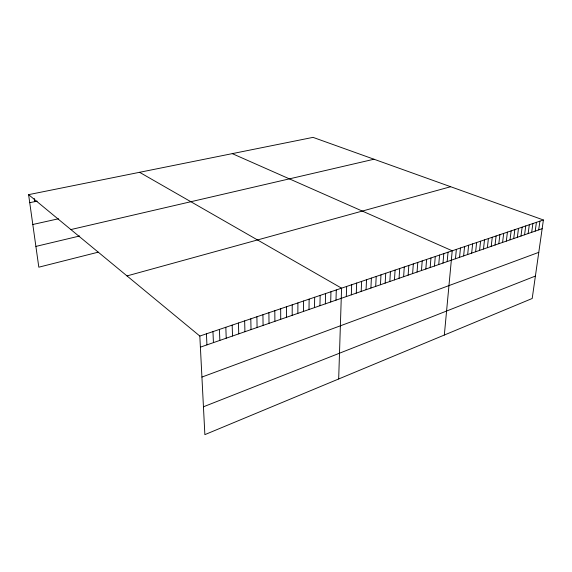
<?xml version="1.0" encoding="UTF-8"?>
<svg xmlns="http://www.w3.org/2000/svg" width="572" height="572" viewBox="0 0 572 572"><rect width="100%" height="100%" fill="white"/><g stroke="black" fill="none" stroke-linecap="round" stroke-linejoin="round"><path stroke-width="0.86" d="M286.479 317.317L286.479 306.778M292.185 315.336L292.228 304.833M297.848 313.377L297.919 302.91M303.446 311.433L303.553 301.008M309.002 309.509L309.137 299.12M314.5 307.6L314.671 297.254M319.948 305.713L320.148 295.402M325.346 303.846L325.582 293.565M330.695 301.987L330.959 291.749M335.993 300.15L336.293 289.947M338.674 378.979L341.57 288.166L139.575 172.301M346.296 296.582L346.653 286.45M351.308 294.845L351.687 284.749M356.27 293.129L356.678 283.061M361.189 291.42L361.626 281.388M366.066 289.732L366.53 279.729M370.906 288.052L371.392 278.092M375.697 286.393L376.212 276.462M380.452 284.742L380.988 274.846M385.163 283.111L385.721 273.244M389.839 281.488L390.419 271.657M394.473 279.887L395.08 270.084M399.063 278.292L399.699 268.525M403.625 276.712L404.275 266.981M408.136 275.146L408.816 265.444M412.619 273.595L413.32 263.928M417.067 272.058L417.782 262.419M421.471 270.527L422.215 260.918M425.84 269.012L426.605 259.438M430.18 267.51L430.959 257.965M434.477 266.016L435.285 256.506M438.745 264.543L439.568 255.055M442.978 263.077L443.815 253.625M447.175 261.618L448.033 252.195M444.33 335.035L452.216 250.786L232.261 153.632M455.469 258.744L456.363 249.385M459.566 257.321L460.481 247.991M463.635 255.913L464.564 246.611M467.667 254.519L468.618 245.245M471.664 253.131L472.636 243.887M475.639 251.751L476.619 242.542M479.579 250.386L480.58 241.205M483.483 249.035L484.505 239.875M487.365 247.69L488.402 238.56M491.212 246.353L492.263 237.258M495.037 245.03L496.103 235.957M498.827 243.715L499.907 234.677M502.588 242.414L503.682 233.397M506.32 241.119L507.428 232.132M510.024 239.832L511.153 230.873M513.706 238.56L514.843 229.629M517.353 237.294L518.504 228.392M520.978 236.043L522.143 227.163M524.574 234.792L525.754 225.94M528.142 233.555L529.336 224.732M531.681 232.325L532.889 223.53M535.199 231.109L536.422 222.336M538.688 229.901L539.925 221.157M543.4 219.977L532.203 298.484L204.869 434.634L199.821 336.05L28.6 194.652L313.034 137.366L543.4 219.977L199.821 336.05M203.446 406.792L535.399 276.062M201.923 377.07L538.781 252.345M200.386 347.154L542.156 228.7M127.005 275.918L450.65 186.722M98.312 252.152L38.817 267.188L28.6 194.652M35.893 246.41L79.687 235.993M70.878 229.565L374.002 159.23M32.804 224.489L58.516 218.769M29.73 202.681L37.159 201.144M34.248 198.448L34.692 201.651M206.42 333.819L206.942 344.88M212.956 331.61L213.435 342.628M219.426 329.429L219.855 340.404M225.826 327.263L226.219 338.202M232.168 325.125L232.518 336.014M238.445 323.001L238.746 333.855M244.659 320.906L244.923 331.717M250.808 318.826L251.029 329.601M256.899 316.766L257.085 327.506M262.934 314.729L263.077 325.425M268.904 312.712L269.012 323.366M274.817 310.718L274.889 321.328M280.68 308.737L280.709 319.312"/></g></svg>
